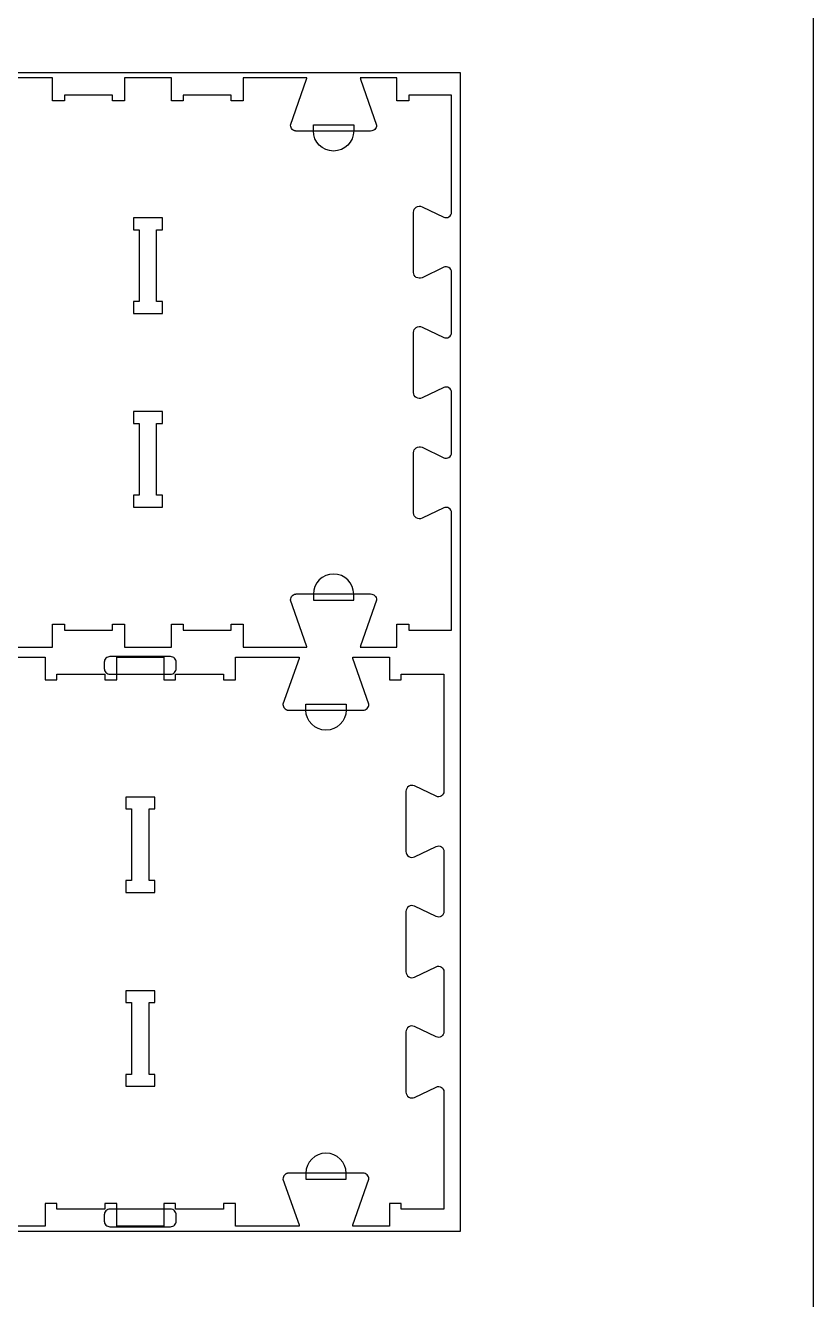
# Model space of a CAD drawing. Extents: x 0 to 4485, y 0 to 10771.
# Drawn here: x 2354 to 3183, y 4278 to 5619 of the extents above; entities that cross this region are included whole.
import ezdxf

# ---------------------------------------------------------------- set-up
doc = ezdxf.new("R2010")
doc.units = 0
for name, color, linetype in [('0_SHEET_SPRUCEPLY_2440X122', 1, 'CONTINUOUS'), ('3_ANYTOOL_CUTTHROUGH_INSID', 4, 'CONTINUOUS'), ('4_ANYTOOL_CUTTHROUGH_OUTSI', 5, 'CONTINUOUS'), ('5_ANYTOOL_HALF_MILL_9MM_IN', 3, 'CONTINUOUS'), ('DONOTCUT', 7, 'CONTINUOUS')]:
    doc.layers.add(name, color=color, linetype=linetype)

msp = doc.modelspace()

# ---------------------------------------------------------------- linework, layer by layer
at = {"layer": '0_SHEET_SPRUCEPLY_2440X122'}
msp.add_lwpolyline([(371.7, 5569.4), (371.7, 4349.4), (2811.7, 4349.4), (2811.7, 5569.4)], close=True, dxfattribs=at)
at = {"layer": '3_ANYTOOL_CUTTHROUGH_INSID', "color": 4}
for points in [[(2497.5, 5416.7), (2467.3, 5416.7), (2467.3, 5404.2), (2473.3, 5404.2), (2473.3, 5328.7), (2467.3, 5328.7), (2467.3, 5316.2), (2497.8, 5316.2), (2497.8, 5328.7), (2491.8, 5328.7), (2491.8, 5404.2), (2497.8, 5404.2), (2497.8, 5416.7)], [(2467.5, 5112.2), (2497.8, 5112.2), (2497.8, 5124.7), (2491.8, 5124.7), (2491.8, 5200.2), (2497.8, 5200.2), (2497.8, 5212.7), (2467.3, 5212.7), (2467.3, 5200.2), (2473.3, 5200.2), (2473.3, 5124.7), (2467.3, 5124.7), (2467.3, 5112.2)], [(2459.3, 4806.4), (2459.3, 4794.2), (2465.3, 4794.2), (2465.3, 4718.7), (2459.3, 4718.7), (2459.3, 4706.2), (2489.8, 4706.2), (2489.8, 4718.7), (2483.8, 4718.7), (2483.8, 4794.2), (2489.8, 4794.2), (2489.8, 4806.7), (2459.3, 4806.7)], [(2489.8, 4502.4), (2489.8, 4514.7), (2483.8, 4514.7), (2483.8, 4590.2), (2489.8, 4590.2), (2489.8, 4602.7), (2459.3, 4602.7), (2459.3, 4590.2), (2465.3, 4590.2), (2465.3, 4514.7), (2459.3, 4514.7), (2459.3, 4502.2), (2489.8, 4502.2)]]:
    msp.add_lwpolyline(points, close=True, dxfattribs=at)
at = {"layer": '4_ANYTOOL_CUTTHROUGH_OUTSI', "color": 5}
for points in [[(2332.5, 4964.7), (2382.3, 4964.7), (2382.3, 4988.7), (2394.8, 4988.7), (2394.8, 4982.7), (2445.3, 4982.7), (2445.3, 4988.7), (2457.8, 4988.7), (2457.8, 4964.7), (2507.3, 4964.7), (2507.3, 4988.7), (2519.8, 4988.7), (2519.8, 4982.7), (2570.3, 4982.7), (2570.3, 4988.7), (2582.8, 4988.7), (2582.8, 4964.7), (2632.5, 4964.7), (2650, 4964.7), (2650, 4964.7, 0.061486), (2649.7, 4966.1), (2632.8, 5014.3), (2632.8, 5014.4), (2632.8, 5014.4), (2632.8, 5014.4, -0.198912), (2634.6, 5018.8), (2634.7, 5018.9), (2634.9, 5019), (2635, 5019.1), (2635.1, 5019.2), (2635.2, 5019.3), (2635.3, 5019.4), (2635.5, 5019.5), (2635.6, 5019.6), (2635.7, 5019.7), (2635.8, 5019.8), (2636, 5019.9), (2636.1, 5019.9), (2636.2, 5020), (2636.4, 5020.1), (2636.5, 5020.1), (2636.7, 5020.2), (2636.8, 5020.3), (2637, 5020.3), (2637.1, 5020.4), (2637.3, 5020.4), (2637.4, 5020.4), (2637.6, 5020.5), (2637.7, 5020.5), (2637.9, 5020.6), (2638, 5020.6), (2638.2, 5020.6), (2638.3, 5020.6), (2638.5, 5020.6), (2638.6, 5020.7), (2638.8, 5020.7), (2638.9, 5020.7), (2639.1, 5020.7), (2717.1, 5020.7, -0.414214), (2723.3, 5014.4), (2723.3, 5014.4), (2723.3, 5014.3), (2706.4, 4966.1), (2706.4, 4966.1, 0.061485), (2706.2, 4964.7), (2744.8, 4964.7), (2744.8, 4988.7), (2757.3, 4988.7), (2757.3, 4982.7), (2802.3, 4982.7), (2802.3, 5106.1), (2802.3, 5106.1, 0.551268), (2794, 5111.3), (2771.2, 5100.4, -0.551268), (2762.3, 5106), (2762.3, 5169.4, -0.551268), (2771.2, 5175.1), (2794, 5164.2, 0.551268), (2802.3, 5169.4), (2802.3, 5232.8, 0.551268), (2794, 5238), (2771.2, 5227.1, -0.551268), (2762.3, 5232.7), (2762.3, 5296.1, -0.551268), (2771.2, 5301.8), (2794, 5290.9, 0.551268), (2802.3, 5296.1), (2802.3, 5359.5, 0.551268), (2794, 5364.7), (2771.2, 5353.8, -0.551268), (2762.3, 5359.4), (2762.3, 5422.8, -0.551268), (2771.2, 5428.5), (2794, 5417.6, 0.257375), (2799.6, 5417.9, 0.257375), (2802.3, 5422.8), (2802.3, 5546.2), (2757.3, 5546.2), (2757.3, 5540.2), (2744.8, 5540.2), (2744.8, 5564.2), (2706.2, 5564.2), (2706.2, 5564.2, 0.061485), (2706.4, 5562.8), (2723.3, 5514.5), (2723.3, 5514.5), (2723.3, 5514.4), (2723.3, 5514.4, -0.414214), (2717.1, 5508.2), (2639.1, 5508.2), (2638.9, 5508.2), (2638.8, 5508.2), (2638.6, 5508.2), (2638.5, 5508.2), (2638.3, 5508.2), (2638.2, 5508.2), (2638, 5508.3), (2637.9, 5508.3), (2637.7, 5508.3), (2637.6, 5508.4), (2637.4, 5508.4), (2637.3, 5508.4), (2637.1, 5508.5), (2637, 5508.5), (2636.8, 5508.6), (2636.7, 5508.6), (2636.5, 5508.7), (2636.4, 5508.8), (2636.2, 5508.8), (2636.1, 5508.9), (2636, 5509), (2635.8, 5509.1), (2635.7, 5509.1), (2635.6, 5509.2), (2635.5, 5509.3), (2635.3, 5509.4), (2635.2, 5509.5), (2635.1, 5509.6), (2635, 5509.7), (2634.9, 5509.8), (2634.7, 5509.9), (2634.6, 5510, -0.198912), (2632.8, 5514.4), (2632.8, 5514.5), (2632.8, 5514.5), (2649.7, 5562.8), (2649.7, 5562.8, 0.061485), (2650, 5564.2), (2632.5, 5564.2), (2582.8, 5564.2), (2582.8, 5540.2), (2570.3, 5540.2), (2570.3, 5546.2), (2519.8, 5546.2), (2519.8, 5540.2), (2507.3, 5540.2), (2507.3, 5564.2), (2457.8, 5564.2), (2457.8, 5540.2), (2445.3, 5540.2), (2445.3, 5546.2), (2394.8, 5546.2), (2394.8, 5540.2), (2382.3, 5540.2), (2382.3, 5564.2), (2332.5, 5564.2)], [(2324.5, 4954.2), (2374.3, 4954.2), (2374.3, 4930.2), (2386.8, 4930.2), (2386.8, 4936.2), (2437.3, 4936.2), (2437.3, 4930.2), (2449.8, 4930.2), (2449.8, 4954.2), (2499.3, 4954.2), (2499.3, 4930.2), (2511.8, 4930.2), (2511.8, 4936.2), (2562.3, 4936.2), (2562.3, 4930.2), (2574.8, 4930.2), (2574.8, 4954.2), (2624.5, 4954.2), (2642, 4954.2), (2642, 4954.2, -0.061486), (2641.7, 4952.8), (2624.8, 4904.5), (2624.8, 4904.5), (2624.8, 4904.4), (2624.8, 4904.4, 0.198912), (2626.6, 4900), (2626.7, 4899.9), (2626.9, 4899.8), (2627, 4899.7), (2627.1, 4899.6), (2627.2, 4899.5), (2627.3, 4899.4), (2627.5, 4899.3), (2627.6, 4899.2), (2627.7, 4899.1), (2627.8, 4899.1), (2628, 4899), (2628.1, 4898.9), (2628.2, 4898.8), (2628.4, 4898.8), (2628.5, 4898.7), (2628.7, 4898.6), (2628.8, 4898.6), (2629, 4898.5), (2629.1, 4898.5), (2629.3, 4898.4), (2629.4, 4898.4), (2629.6, 4898.4), (2629.7, 4898.3), (2629.9, 4898.3), (2630, 4898.3), (2630.2, 4898.2), (2630.3, 4898.2), (2630.5, 4898.2), (2630.6, 4898.2), (2630.8, 4898.2), (2630.9, 4898.2), (2631.1, 4898.2), (2709.1, 4898.2, 0.414214), (2715.3, 4904.4), (2715.3, 4904.5), (2715.3, 4904.5), (2698.4, 4952.8), (2698.4, 4952.8, -0.061485), (2698.2, 4954.2), (2736.8, 4954.2), (2736.8, 4930.2), (2749.3, 4930.2), (2749.3, 4936.2), (2794.3, 4936.2), (2794.3, 4812.8), (2794.3, 4812.8, -0.257375), (2791.6, 4807.9, -0.257375), (2786, 4807.6), (2763.2, 4818.5, 0.551268), (2754.3, 4812.8), (2754.3, 4749.4, 0.257375), (2757.2, 4744.1, 0.257375), (2763.2, 4743.8), (2786, 4754.7, -0.551268), (2794.3, 4749.5), (2794.3, 4686.1, -0.257375), (2791.6, 4681.2, -0.257375), (2786, 4680.9), (2763.2, 4691.8, 0.551268), (2754.3, 4686.1), (2754.3, 4622.7, 0.551268), (2763.2, 4617.1), (2786, 4628, -0.551268), (2794.3, 4622.8), (2794.3, 4559.4, -0.551268), (2786, 4554.2), (2763.2, 4565.1, 0.551268), (2754.3, 4559.4), (2754.3, 4496, 0.257375), (2757.2, 4490.7, 0.257375), (2763.2, 4490.4), (2786, 4501.3, -0.551268), (2794.3, 4496.1), (2794.3, 4372.7), (2749.3, 4372.7), (2749.3, 4378.7), (2736.8, 4378.7), (2736.8, 4354.7), (2698.2, 4354.7), (2698.2, 4354.7, -0.061485), (2698.4, 4356.1), (2715.3, 4404.3), (2715.3, 4404.4), (2715.3, 4404.4), (2715.3, 4404.4, 0.414214), (2709.1, 4410.7), (2631.1, 4410.7), (2630.9, 4410.7), (2630.8, 4410.7), (2630.6, 4410.7), (2630.5, 4410.6), (2630.3, 4410.6), (2630.2, 4410.6), (2630, 4410.6), (2629.9, 4410.6), (2629.7, 4410.5), (2629.6, 4410.5), (2629.4, 4410.4), (2629.3, 4410.4), (2629.1, 4410.4), (2629, 4410.3), (2628.8, 4410.3), (2628.7, 4410.2), (2628.5, 4410.1), (2628.4, 4410.1), (2628.2, 4410), (2628.1, 4409.9), (2628, 4409.9), (2627.8, 4409.8), (2627.7, 4409.7), (2627.6, 4409.6), (2627.5, 4409.5), (2627.3, 4409.4), (2627.2, 4409.3), (2627.1, 4409.2), (2627, 4409.1), (2626.9, 4409), (2626.7, 4408.9), (2626.6, 4408.8, 0.198912), (2624.8, 4404.4), (2624.8, 4404.4), (2624.8, 4404.3), (2641.7, 4356.1), (2641.7, 4356.1, -0.061485), (2642, 4354.7), (2624.5, 4354.7), (2574.8, 4354.7), (2574.8, 4378.7), (2562.3, 4378.7), (2562.3, 4372.7), (2511.8, 4372.7), (2511.8, 4378.7), (2499.3, 4378.7), (2499.3, 4354.7), (2449.8, 4354.7), (2449.8, 4378.7), (2437.3, 4378.7), (2437.3, 4372.7), (2386.8, 4372.7), (2386.8, 4378.7), (2374.3, 4378.7), (2374.3, 4354.7), (2324.5, 4354.7)]]:
    msp.add_lwpolyline(points, format="xyb", dxfattribs=at)
at = {"layer": '5_ANYTOOL_HALF_MILL_9MM_IN'}
for points in [[(2699.3, 5508.4, -1), (2656.8, 5508.4), (2656.8, 5508.7), (2656.8, 5514.7), (2699.3, 5514.7), (2699.3, 5508.7), (2699.3, 5508.4)], [(2699.3, 5020.4, 1), (2656.8, 5020.4), (2656.8, 5020.2), (2656.8, 5014.2), (2699.3, 5014.2), (2699.3, 5020.2), (2699.3, 5020.4)], [(2442.6, 4954.7, 0.414214), (2436.6, 4948.7), (2436.6, 4942.2, 0.414214), (2442.6, 4936.2), (2506.4, 4936.2, 0.414214), (2512.4, 4942.2), (2512.4, 4948.7, 0.414214), (2506.4, 4954.7)], [(2691.3, 4898.4, -1), (2648.8, 4898.4), (2648.8, 4898.7), (2648.8, 4904.7), (2691.3, 4904.7), (2691.3, 4898.7), (2691.3, 4898.4)], [(2691.3, 4410.4, 1), (2648.8, 4410.4), (2648.8, 4410.2), (2648.8, 4404.2), (2691.3, 4404.2), (2691.3, 4410.2), (2691.3, 4410.4)], [(2442.6, 4372.7, 0.414214), (2436.6, 4366.7), (2436.6, 4360.2, 0.414214), (2442.6, 4354.2), (2506.4, 4354.2, 0.414214), (2512.4, 4360.2), (2512.4, 4366.7, 0.414214), (2506.4, 4372.7)]]:
    msp.add_lwpolyline(points, format="xyb", close=True, dxfattribs=at)
at = {"layer": 'DONOTCUT'}
msp.add_lwpolyline([(0, 0), (3183.4, 0), (3183.4, 7593.4), (0, 7593.4)], close=True, dxfattribs=at)

doc.saveas('drawing.dxf')
